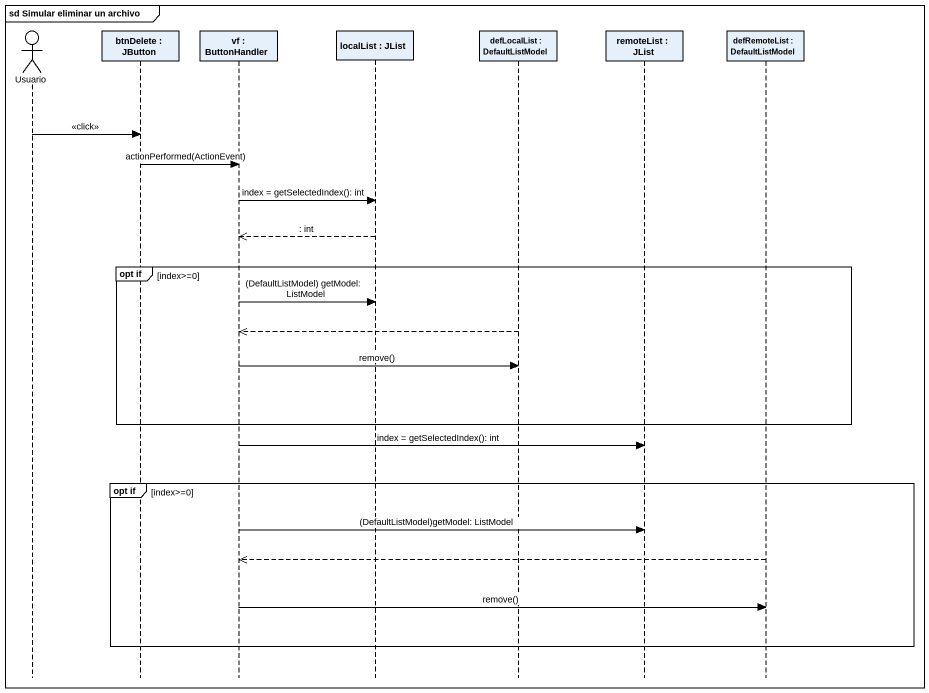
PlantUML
@startuml
mainframe sd Simular eliminar un archivo
hide footbox
actor Usuario
participant "btnDelete : JButton" as btnDelete
participant "vf : ButtonHandler" as vf
participant "localList : JList" as localList
participant "defLocalList : DefaultListModel" as defLocalList
participant "remoteList : JList" as remoteList
participant "defRemoteList : DefaultListModel" as defRemoteList

Usuario -> btnDelete : <<click>>
btnDelete -> vf : actionPerformed(ActionEvent)
vf -> localList : index = getSelectedIndex(): int
localList -->> vf : : int
group opt if [index>=0]
  vf -> localList : (DefaultListModel) getModel: ListModel
  defLocalList -->> vf
  vf -> defLocalList : remove()
end
vf -> remoteList : index = getSelectedIndex(): int
group opt if [index>=0]
  vf -> remoteList : (DefaultListModel)getModel: ListModel
  defRemoteList -->> vf
  vf -> defRemoteList : remove()
end
@enduml
